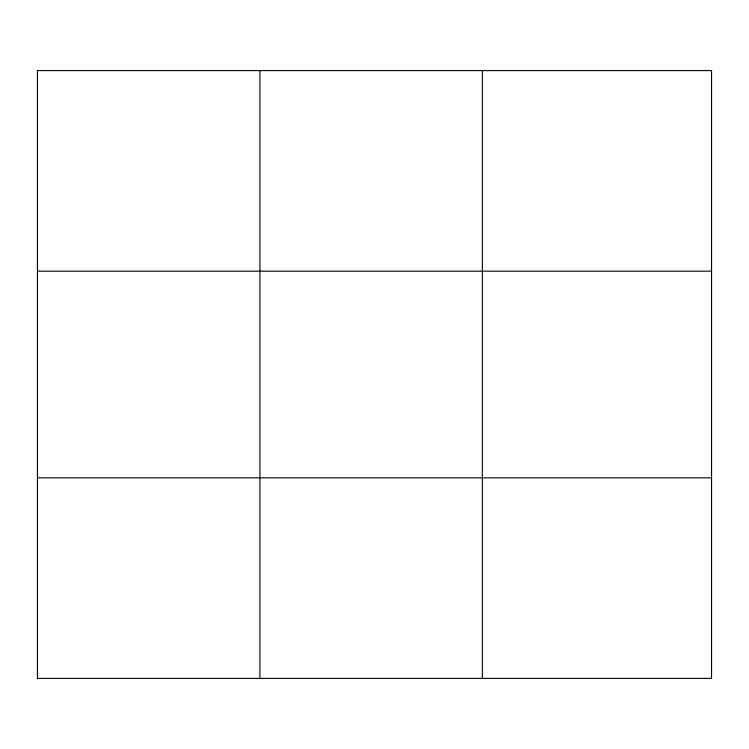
<?xml version="1.0" encoding="UTF-8"?>
<svg xmlns="http://www.w3.org/2000/svg" width="749" height="749" viewBox="0 0 749 749"><rect width="100%" height="100%" fill="white"/><g stroke="black" fill="none" stroke-linecap="round" stroke-linejoin="round"><path stroke-width="1.12" d="M259.903 70.593L259.903 678.407M482.356 70.593L482.356 678.407M37.45 271.175L711.55 271.175M37.45 477.825L711.55 477.825M711.55 70.593L711.55 678.407L37.45 678.407L37.45 70.593L711.55 70.593"/></g></svg>
